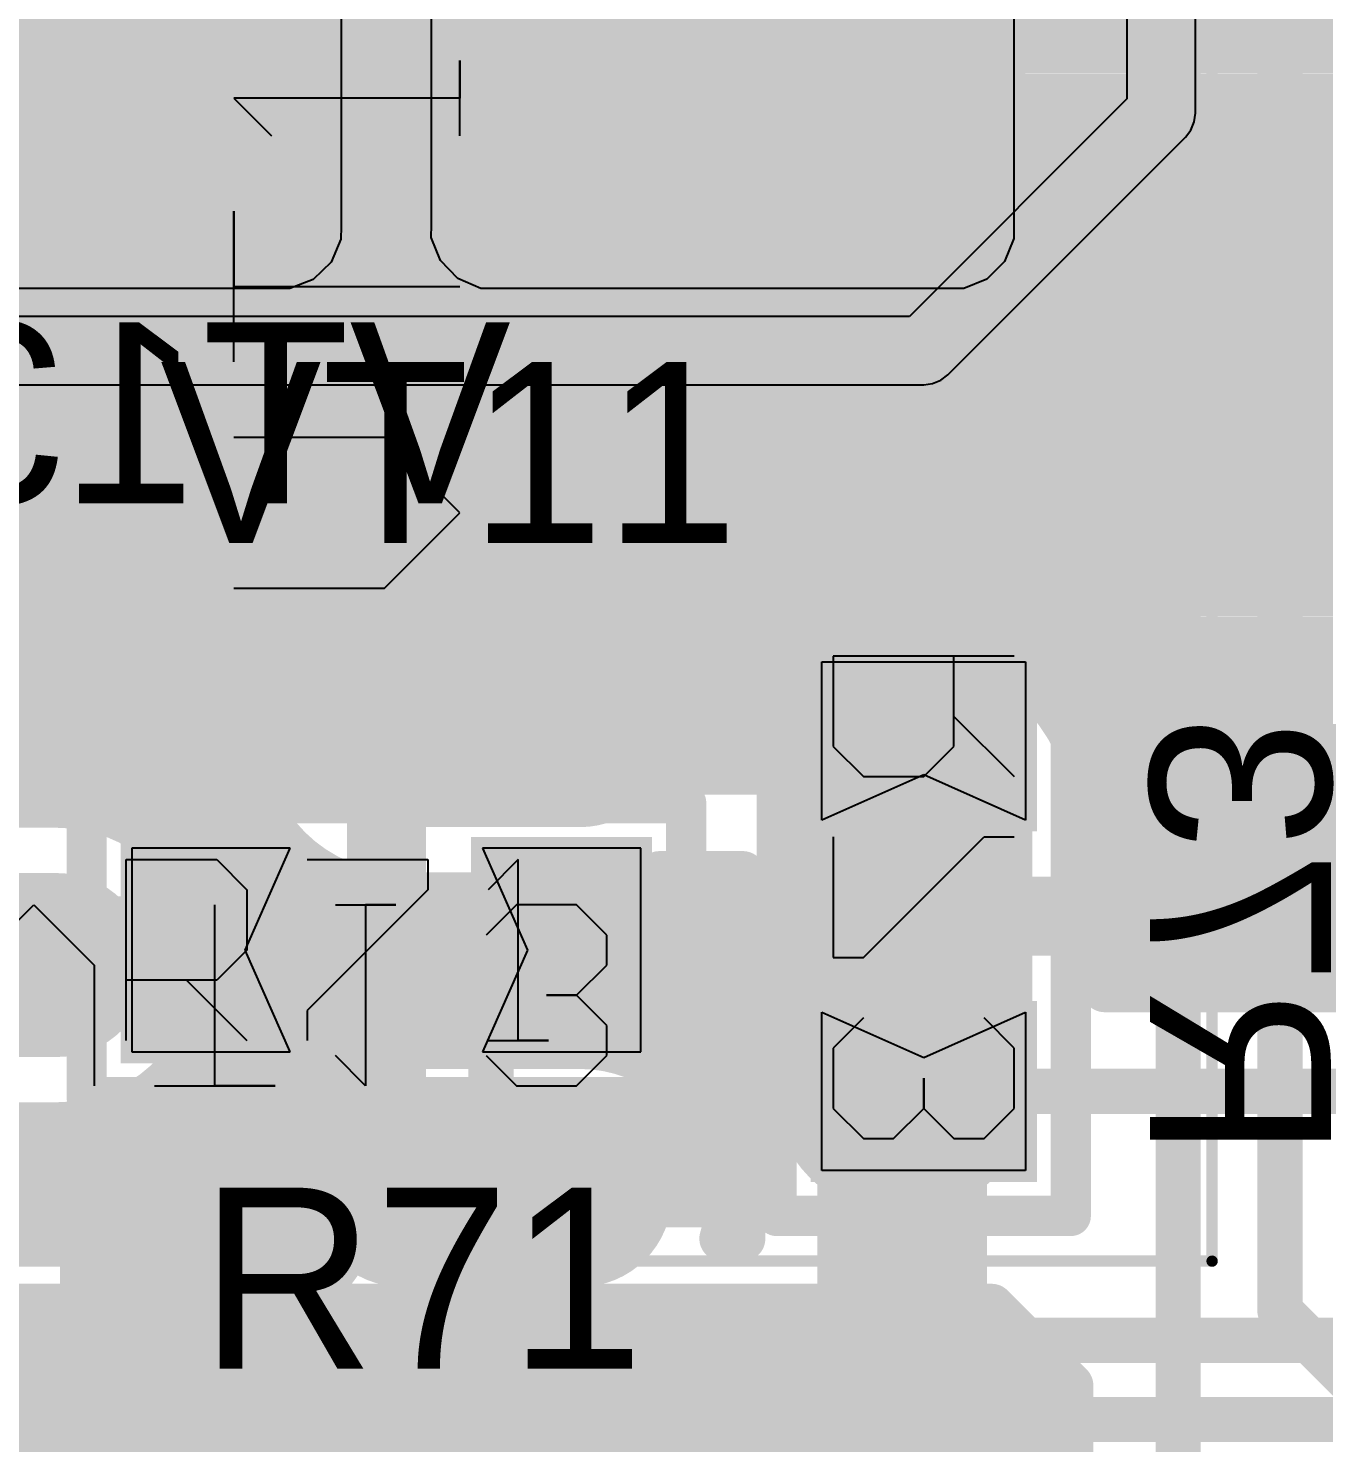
# Model space of a CAD drawing. Header units: millimetres. Extents: x 0.11 to 5.67, y 0.55 to 4.24.
# Drawn here: x 2.1444 to 2.3698, y 3.2056 to 3.4518 of the extents above; entities that cross this region are included whole.
import ezdxf

# ---------------------------------------------------------------- set-up
doc = ezdxf.new("R2010")
doc.units = ezdxf.units.MM
doc.header["$MEASUREMENT"] = 0
for name, color, linetype in [('BottomLayer', 5, 'Continuous'), ('BottomOverlay', 54, 'Continuous'), ('BottomPaste', 16, 'Continuous'), ('BottomSolder', 6, 'Continuous'), ('InternalPlane2', 16, 'Continuous'), ('Mechanical1', 6, 'Continuous'), ('Mechanical3', 76, 'Continuous'), ('MultiLayer', 9, 'Continuous'), ('TopLayer', 1, 'Continuous'), ('TopOverlay', 2, 'Continuous'), ('TopPaste', 8, 'Continuous'), ('TopSolder', 216, 'Continuous'), ('ViaHoleLayer', 16, 'Continuous')]:
    doc.layers.add(name, color=color, linetype=linetype)

# ---------------------------------------------------------------- blocks, each defined once
blk = doc.blocks.new('SOT_23_123__B_53')
at = {"layer": 'BottomLayer', "const_width": 0.02807}
for points in [[(0.06125, 0.04134), (0.03027, 0.04134)], [(-0.02975, 0.00134), (-0.06073, 0.00134)], [(0.06125, -0.03866), (0.03027, -0.03866)]]:
    blk.add_lwpolyline(points, dxfattribs=at)
at = {"layer": 'BottomLayer', "const_width": 0.01404}
for points in [[(0.02325, 0.04134, 1), (0.03729, 0.04134, 1)], [(0.05423, 0.04134, 1), (0.06827, 0.04134, 1)], [(-0.06775, 0.00134, 1), (-0.05371, 0.00134, 1)], [(-0.03677, 0.00134, 1), (-0.02273, 0.00134, 1)], [(0.02325, -0.03866, 1), (0.03729, -0.03866, 1)], [(0.05423, -0.03866, 1), (0.06827, -0.03866, 1)]]:
    blk.add_lwpolyline(points, format="xyb", close=True, dxfattribs=at)
at = {"layer": 'BottomOverlay', "const_width": 0.01}
for points in [[(-0.02424, 0.03134), (-0.02424, 0.06134)], [(-0.02424, 0.06134), (0.01576, 0.06134)], [(0.02576, -0.00866), (0.02576, 0.01134)], [(-0.02424, -0.05866), (-0.02424, -0.02866)], [(-0.02424, -0.05866), (0.01576, -0.05866)]]:
    blk.add_lwpolyline(points, dxfattribs=at)
at = {"layer": 'BottomOverlay', "const_width": 0.005}
for points in [[(-0.02674, 0.06134, 1), (-0.02174, 0.06134, 1)], [(-0.02674, 0.06134, 1), (-0.02174, 0.06134, 1)], [(0.01326, 0.06134, 1), (0.01826, 0.06134, 1)], [(-0.02674, 0.03134, 1), (-0.02174, 0.03134, 1)], [(0.02326, 0.01134, 1), (0.02826, 0.01134, 1)], [(0.02326, -0.00866, 1), (0.02826, -0.00866, 1)], [(-0.02674, -0.02866, 1), (-0.02174, -0.02866, 1)], [(-0.02674, -0.05866, 1), (-0.02174, -0.05866, 1)], [(-0.02674, -0.05866, 1), (-0.02174, -0.05866, 1)], [(0.01326, -0.05866, 1), (0.01826, -0.05866, 1)]]:
    blk.add_lwpolyline(points, format="xyb", close=True, dxfattribs=at)
at = {"layer": 'BottomPaste', "const_width": 0.02807}
for points in [[(0.06125, 0.04134), (0.03027, 0.04134)], [(-0.02975, 0.00134), (-0.06073, 0.00134)], [(0.06125, -0.03866), (0.03027, -0.03866)]]:
    blk.add_lwpolyline(points, dxfattribs=at)
at = {"layer": 'BottomPaste', "const_width": 0.01404}
for points in [[(0.02325, 0.04134, 1), (0.03729, 0.04134, 1)], [(0.05423, 0.04134, 1), (0.06827, 0.04134, 1)], [(-0.06775, 0.00134, 1), (-0.05371, 0.00134, 1)], [(-0.03677, 0.00134, 1), (-0.02273, 0.00134, 1)], [(0.02325, -0.03866, 1), (0.03729, -0.03866, 1)], [(0.05423, -0.03866, 1), (0.06827, -0.03866, 1)]]:
    blk.add_lwpolyline(points, format="xyb", close=True, dxfattribs=at)
at = {"layer": 'BottomSolder', "const_width": 0.03201}
for points in [[(0.06125, 0.04134), (0.03027, 0.04134)], [(-0.02975, 0.00134), (-0.06073, 0.00134)], [(0.06125, -0.03866), (0.03027, -0.03866)]]:
    blk.add_lwpolyline(points, dxfattribs=at)
at = {"layer": 'BottomSolder', "const_width": 0.016}
for points in [[(0.02227, 0.04134, 1), (0.03827, 0.04134, 1)], [(0.05325, 0.04134, 1), (0.06925, 0.04134, 1)], [(-0.06873, 0.00134, 1), (-0.05273, 0.00134, 1)], [(-0.03775, 0.00134, 1), (-0.02175, 0.00134, 1)], [(0.02227, -0.03866, 1), (0.03827, -0.03866, 1)], [(0.05325, -0.03866, 1), (0.06925, -0.03866, 1)]]:
    blk.add_lwpolyline(points, format="xyb", close=True, dxfattribs=at)
at = {"layer": 'Mechanical3'}
for p, q in [((-0.04429, 0.00132), (-0.0338, 0.01181)), ((-0.0338, 0.01181), (-0.0233, 0.00132)), ((-0.00231, -0.01967), (-0.00231, 0.01181)), ((0.01868, 0.01181), (0.02918, 0.01181)), ((0.02918, 0.01181), (0.02393, 0.01181)), ((0.02393, 0.01181), (0.02393, -0.01967)), ((0.05017, 0.01181), (0.04492, 0.00656)), ((0.06066, 0.01181), (0.05017, 0.01181)), ((0.06591, 0.00656), (0.06066, 0.01181)), ((0.06591, 0.00132), (0.06591, 0.00656)), ((-0.04429, -0.01967), (-0.04429, 0.00132)), ((-0.0233, 0.00132), (-0.0233, -0.01967)), ((0.06066, -0.00393), (0.06591, 0.00132)), ((0.06066, -0.00393), (0.05541, -0.00393)), ((0.05541, -0.00393), (0.06066, -0.00393)), ((0.06591, -0.00918), (0.06066, -0.00393)), ((0.06591, -0.01443), (0.06591, -0.00918)), ((0.02393, -0.01967), (0.01868, -0.01443)), ((0.04492, -0.01443), (0.05017, -0.01967)), ((0.06066, -0.01967), (0.06591, -0.01443)), ((-0.01281, -0.01967), (0.00819, -0.01967)), ((0.00819, -0.01967), (-0.00231, -0.01967)), ((0.05017, -0.01967), (0.06066, -0.01967))]:
    blk.add_line(p, q, dxfattribs=at)
blk = doc.blocks.new('D_PAK_TO_252AA__55')
at = {"layer": 'Mechanical1', "const_width": 0.00197}
for points in [[(-0.23031, 0.1437), (-0.23031, -0.1437)], [(-0.23031, -0.1437), (0.23031, -0.1437)]]:
    blk.add_lwpolyline(points, dxfattribs=at)
at = {"layer": 'Mechanical1', "const_width": 0.000984}
blk.add_lwpolyline([(-0.23081, -0.1437, 1), (-0.22982, -0.1437, 1)], format="xyb", close=True, dxfattribs=at)
blk.add_lwpolyline([(-0.23081, -0.1437, 1), (-0.22982, -0.1437, 1)], format="xyb", close=True, dxfattribs=at)
at = {"layer": 'Mechanical3'}
for p, q in [((-0.11319, 0.02656), (-0.11319, 0.00032)), ((-0.08695, 0.00032), (-0.08695, 0.02656)), ((-0.07383, 0.02656), (-0.04759, 0.02656)), ((-0.04759, 0.02656), (-0.06071, 0.02656)), ((-0.06071, 0.02656), (-0.06071, -0.0128)), ((-0.02791, 0.02656), (-0.03447, 0.02)), ((-0.02791, -0.0128), (-0.02791, 0.02656)), ((-0.11319, 0.00032), (-0.10007, -0.0128)), ((-0.10007, -0.0128), (-0.08695, 0.00032)), ((-0.03447, -0.0128), (-0.02136, -0.0128)), ((-0.02136, -0.0128), (-0.02791, -0.0128))]:
    blk.add_line(p, q, dxfattribs=at)
at = {"layer": 'TopLayer', "const_width": 0.03937}
blk.add_lwpolyline([(-0.15453, -0.08976), (-0.1998, -0.08976)], dxfattribs=at)
at = {"layer": 'TopLayer'}
for points, const_width in [([(-0.20965, -0.08976, 1), (-0.18996, -0.08976, 1)], 0.01969), ([(-0.16437, -0.08976, 1), (-0.14469, -0.08976, 1)], 0.01969), ([(-0.05556, -0.09833, 1), (-0.04464, -0.09833, 1)], 0.01093)]:
    blk.add_lwpolyline(points, format="xyb", close=True, dxfattribs=dict(at, const_width=const_width))
for points in [[(-0.0501, -0.10925), (0.20758, -0.10925), (-0.0501, 0.10925), (0.20758, 0.10925)], [(-0.06102, -0.09833), (0.2185, -0.09833), (-0.06102, 0.09833), (0.2185, 0.09833)]]:
    blk.add_solid(points, dxfattribs=at)
at = {"layer": 'TopOverlay', "const_width": 0.00787}
for points in [[(-0.11909, 0.13189), (-0.11909, -0.13189)], [(-0.11909, -0.13189), (-0.07579, -0.13189)]]:
    blk.add_lwpolyline(points, dxfattribs=at)
at = {"layer": 'TopOverlay', "const_width": 0.00394}
for points in [[(-0.12106, -0.13189, 1), (-0.11713, -0.13189, 1)], [(-0.12106, -0.13189, 1), (-0.11713, -0.13189, 1)], [(-0.07776, -0.13189, 1), (-0.07382, -0.13189, 1)]]:
    blk.add_lwpolyline(points, format="xyb", close=True, dxfattribs=at)
at = {"layer": 'TopPaste'}
for p, q in [((-0.06103, 0.01898), (-0.06103, 0.09844)), ((-0.06106, 0.0168), (-0.06103, 0.01898)), ((-0.06103, 0.01898), (-0.06103, 0.01898)), ((-0.05947, 0.01276), (-0.06106, 0.0168)), ((-0.05644, 0.00964), (-0.05947, 0.01276)), ((-0.05245, 0.00791), (-0.05644, 0.00964)), ((-0.05028, 0.00788), (-0.05245, 0.00791)), ((0.05976, 0.00788), (-0.05028, 0.00788)), ((-0.05931, -0.01245), (-0.05618, -0.00941)), ((-0.05618, -0.00941), (-0.05214, -0.0078)), ((-0.05214, -0.0078), (-0.04996, -0.00784)), ((-0.04996, -0.00784), (-0.04996, -0.00784)), ((-0.04996, -0.00784), (0.06008, -0.00784)), ((-0.06103, -0.01644), (-0.05931, -0.01245)), ((-0.06106, -0.01862), (-0.06103, -0.01644)), ((-0.06106, -0.09835), (-0.06106, -0.01862)), ((-0.06106, -0.10051), (-0.06106, -0.09835)), ((-0.06106, -0.09835), (-0.06106, -0.09835)), ((-0.05941, -0.1045), (-0.06106, -0.10051)), ((-0.05635, -0.10756), (-0.05941, -0.1045)), ((-0.05236, -0.10921), (-0.05635, -0.10756)), ((-0.0502, -0.10921), (-0.05236, -0.10921)), ((0.05973, -0.10921), (-0.0502, -0.10921))]:
    blk.add_line(p, q, dxfattribs=at)
at = {"layer": 'TopPaste', "const_width": 0.04535}
blk.add_lwpolyline([(-0.15453, -0.08976), (-0.1998, -0.08976)], dxfattribs=at)
at = {"layer": 'TopPaste', "const_width": 0.02268}
for points in [[(-0.21114, -0.08976, 1), (-0.18846, -0.08976, 1)], [(-0.16587, -0.08976, 1), (-0.14319, -0.08976, 1)]]:
    blk.add_lwpolyline(points, format="xyb", close=True, dxfattribs=at)
at = {"layer": 'TopSolder', "const_width": 0.04331}
blk.add_lwpolyline([(-0.15453, -0.08976), (-0.1998, -0.08976)], dxfattribs=at)
at = {"layer": 'TopSolder'}
for points, const_width in [([(-0.21063, -0.08976, 1), (-0.18898, -0.08976, 1)], 0.02165), ([(-0.16535, -0.08976, 1), (-0.1437, -0.08976, 1)], 0.02165), ([(-0.05655, -0.09833, 1), (-0.04365, -0.09833, 1)], 0.01289)]:
    blk.add_lwpolyline(points, format="xyb", close=True, dxfattribs=dict(at, const_width=const_width))
for points in [[(-0.0501, -0.11122), (0.20758, -0.11122), (-0.0501, 0.11122), (0.20758, 0.11122)], [(-0.06299, -0.09833), (0.22047, -0.09833), (-0.06299, 0.09833), (0.22047, 0.09833)]]:
    blk.add_solid(points, dxfattribs=at)
blk = doc.blocks.new('RC0603_B_103')
at = {"layer": 'BottomLayer'}
for points in [[(-0.04429, -0.01772), (-0.01673, -0.01772), (-0.04429, 0.01772), (-0.01673, 0.01772)], [(0.04427, 0.01772), (0.01671, 0.01772), (0.04427, -0.01772), (0.01671, -0.01772)]]:
    blk.add_solid(points, dxfattribs=at)
at = {"layer": 'BottomOverlay', "const_width": 0.00701}
for points in [[(-0.05217, -0.02559), (-0.05217, 0.02559)], [(0.05217, 0.02559), (-0.05217, 0.02559)], [(0.05217, -0.02559), (0.05217, 0.02559)], [(0.05217, -0.02559), (-0.05217, -0.02559)]]:
    blk.add_lwpolyline(points, dxfattribs=at)
at = {"layer": 'BottomOverlay', "const_width": 0.0035}
for points in [[(-0.05392, 0.02559, 1), (-0.05041, 0.02559, 1)], [(-0.05392, 0.02559, 1), (-0.05041, 0.02559, 1)], [(0.05041, 0.02559, 1), (0.05392, 0.02559, 1)], [(0.05041, 0.02559, 1), (0.05392, 0.02559, 1)], [(-0.05392, -0.02559, 1), (-0.05041, -0.02559, 1)], [(-0.05392, -0.02559, 1), (-0.05041, -0.02559, 1)], [(0.05041, -0.02559, 1), (0.05392, -0.02559, 1)], [(0.05041, -0.02559, 1), (0.05392, -0.02559, 1)]]:
    blk.add_lwpolyline(points, format="xyb", close=True, dxfattribs=at)
at = {"layer": 'BottomPaste'}
for p, q in [((-0.04429, -0.01772), (-0.04429, 0.01772)), ((-0.04429, 0.01772), (-0.01673, 0.01772)), ((-0.01673, 0.01772), (-0.02461, 0)), ((0.02458, 0), (0.01671, 0.01772)), ((0.01671, 0.01772), (0.04427, 0.01772)), ((0.04427, 0.01772), (0.04427, -0.01772)), ((-0.02461, 0), (-0.01673, -0.01772)), ((0.01671, -0.01772), (0.02458, 0)), ((-0.01673, -0.01772), (-0.04429, -0.01772)), ((0.04427, -0.01772), (0.01671, -0.01772))]:
    blk.add_line(p, q, dxfattribs=at)
at = {"layer": 'BottomSolder'}
for points in [[(-0.04626, -0.01969), (-0.01476, -0.01969), (-0.04626, 0.01969), (-0.01476, 0.01969)], [(0.04624, 0.01969), (0.01474, 0.01969), (0.04624, -0.01969), (0.01474, -0.01969)]]:
    blk.add_solid(points, dxfattribs=at)
at = {"layer": 'Mechanical3'}
for p, q in [((-0.04528, 0.01575), (-0.04528, -0.01574)), ((-0.03478, 0.00525), (-0.02429, 0.01575)), ((-0.01379, 0.0105), (-0.01379, 0.01575)), ((0.02294, 0.01575), (0.0177, 0.0105)), ((0.03344, 0.01575), (0.02294, 0.01575)), ((0.03869, 0.0105), (0.03344, 0.01575)), ((0.0072, -0.01049), (-0.01379, 0.0105)), ((0.03869, 0.00525), (0.03869, 0.0105)), ((-0.02953, 0.00525), (-0.04528, 0.00525)), ((-0.02429, 0.00001), (-0.02953, 0.00525)), ((0.03344, 0.00001), (0.03869, 0.00525)), ((-0.02429, -0.01049), (-0.02429, 0.00001)), ((0.03344, 0.00001), (0.02819, 0.00001)), ((0.02819, 0.00001), (0.03344, 0.00001)), ((0.03869, -0.00524), (0.03344, 0.00001)), ((0.03869, -0.01049), (0.03869, -0.00524)), ((-0.02953, -0.01574), (-0.02429, -0.01049)), ((0.0072, -0.01574), (0.0072, -0.01049)), ((0.0177, -0.01049), (0.02294, -0.01574)), ((0.03344, -0.01574), (0.03869, -0.01049)), ((-0.04528, -0.01574), (-0.02953, -0.01574)), ((-0.01379, -0.01574), (0.0072, -0.01574)), ((0.02294, -0.01574), (0.03344, -0.01574))]:
    blk.add_line(p, q, dxfattribs=at)
blk = doc.blocks.new('RC0603_105')
at = {"layer": 'Mechanical3'}
for p, q in [((-0.04528, -0.01575), (-0.04528, 0.01574)), ((-0.04528, 0.01574), (-0.02953, 0.01574)), ((-0.02953, 0.01574), (-0.02429, 0.01049)), ((-0.01379, 0.01574), (0.0072, 0.01574)), ((0.0072, 0.01574), (0.0072, 0.01049)), ((0.02294, 0.01574), (0.0177, 0.01049)), ((0.02294, -0.01575), (0.02294, 0.01574)), ((-0.02429, 0.01049), (-0.02429, -0.00001)), ((0.0072, 0.01049), (-0.01379, -0.0105)), ((-0.02429, -0.00001), (-0.02953, -0.00525)), ((-0.02953, -0.00525), (-0.04528, -0.00525)), ((-0.03478, -0.00525), (-0.02429, -0.01575)), ((-0.01379, -0.0105), (-0.01379, -0.01575)), ((0.0177, -0.01575), (0.02819, -0.01575)), ((0.02819, -0.01575), (0.02294, -0.01575))]:
    blk.add_line(p, q, dxfattribs=at)
at = {"layer": 'TopLayer'}
for points in [[(-0.04429, -0.01772), (-0.01673, -0.01772), (-0.04429, 0.01772), (-0.01673, 0.01772)], [(0.04427, 0.01772), (0.01671, 0.01772), (0.04427, -0.01772), (0.01671, -0.01772)]]:
    blk.add_solid(points, dxfattribs=at)
at = {"layer": 'TopOverlay', "const_width": 0.00701}
for points in [[(-0.05217, -0.02559), (-0.05217, 0.02559)], [(-0.05217, 0.02559), (0.05217, 0.02559)], [(0.05217, -0.02559), (0.05217, 0.02559)], [(-0.05217, -0.02559), (0.05217, -0.02559)]]:
    blk.add_lwpolyline(points, dxfattribs=at)
at = {"layer": 'TopOverlay', "const_width": 0.0035}
for points in [[(-0.05392, 0.02559, 1), (-0.05041, 0.02559, 1)], [(-0.05392, 0.02559, 1), (-0.05041, 0.02559, 1)], [(0.05041, 0.02559, 1), (0.05392, 0.02559, 1)], [(0.05041, 0.02559, 1), (0.05392, 0.02559, 1)], [(-0.05392, -0.02559, 1), (-0.05041, -0.02559, 1)], [(-0.05392, -0.02559, 1), (-0.05041, -0.02559, 1)], [(0.05041, -0.02559, 1), (0.05392, -0.02559, 1)], [(0.05041, -0.02559, 1), (0.05392, -0.02559, 1)]]:
    blk.add_lwpolyline(points, format="xyb", close=True, dxfattribs=at)
at = {"layer": 'TopPaste'}
for p, q in [((-0.04429, 0.01772), (-0.04429, -0.01772)), ((-0.01673, 0.01772), (-0.04429, 0.01772)), ((-0.02461, 0), (-0.01673, 0.01772)), ((0.04427, 0.01772), (0.01671, 0.01772)), ((0.01671, 0.01772), (0.02458, 0)), ((0.04427, -0.01772), (0.04427, 0.01772)), ((-0.01673, -0.01772), (-0.02461, 0)), ((0.02458, 0), (0.01671, -0.01772)), ((-0.04429, -0.01772), (-0.01673, -0.01772)), ((0.01671, -0.01772), (0.04427, -0.01772))]:
    blk.add_line(p, q, dxfattribs=at)
at = {"layer": 'TopSolder'}
for points in [[(-0.04626, -0.01969), (-0.01476, -0.01969), (-0.04626, 0.01969), (-0.01476, 0.01969)], [(0.04624, 0.01969), (0.01474, 0.01969), (0.04624, -0.01969), (0.01474, -0.01969)]]:
    blk.add_solid(points, dxfattribs=at)

msp = doc.modelspace()

# ---------------------------------------------------------------- linework, layer by layer
at = {"layer": 'BottomLayer'}
for points, const_width in [([(0.72047, 3.4557), (2.58723, 3.4557)], 0.00787), ([(0.72047, 3.44783), (2.58936, 3.44783)], 0.00787), ([(0.72047, 3.43995), (2.59325, 3.43995)], 0.00787), ([(0.72047, 3.43208), (2.59959, 3.43208)], 0.00787), ([(0.80794, 3.4242), (2.61066, 3.4242)], 0.00787), ([(0.81586, 3.41633), (2.8063, 3.41633)], 0.00787), ([(1.76551, 3.40846), (2.8063, 3.40846)], 0.00787), ([(1.77122, 3.40058), (2.8063, 3.40058)], 0.00787), ([(1.77345, 3.39271), (2.8063, 3.39271)], 0.00787), ([(1.77314, 3.38483), (2.80646, 3.38483)], 0.00787), ([(1.77019, 3.37696), (2.80883, 3.37696)], 0.00787), ([(1.76968, 3.36909), (2.81503, 3.36909)], 0.00787), ([(1.76833, 3.36121), (2.8229, 3.36121)], 0.00787), ([(2.2094, 3.35656), (2.24039, 3.35656)], 0.00787), ([(2.2687, 3.35532), (2.33169, 3.35532)], 0.00787), ([(2.2687, 3.35187), (2.2687, 3.35532)], 0.00787), ([(2.33169, 3.3002), (2.33169, 3.35532)], 0.00787), ([(1.97441, 3.35334), (2.19642, 3.35334)], 0.00787), ([(2.25337, 3.35334), (2.2687, 3.35334)], 0.00787), ([(2.25584, 3.35187), (2.2687, 3.35187)], 0.00787), ([(2.33169, 3.35334), (2.83078, 3.35334)], 0.00787), ([(1.97441, 3.34546), (2.18718, 3.34546)], 0.00787), ([(2.33169, 3.34546), (2.83865, 3.34546)], 0.00787), ([(1.97441, 3.33759), (2.18303, 3.33759)], 0.00787), ([(2.33169, 3.33759), (2.84652, 3.33759)], 0.00787), ([(2.22489, 3.32874), (2.22539, 3.32825)], 0.01969), ([(2.22539, 3.32825), (2.2997, 3.32825)], 0.01969), ([(2.2997, 3.32825), (2.3002, 3.32776)], 0.01969), ([(1.97441, 3.32972), (2.1816, 3.32972)], 0.00787), ([(2.33169, 3.32972), (2.8544, 3.32972)], 0.00787), ([(1.97441, 3.32184), (2.18246, 3.32184)], 0.00787), ([(2.33169, 3.32184), (2.86227, 3.32184)], 0.00787), ([(2.1184, 3.31656), (2.14939, 3.31656)], 0.00787), ([(2.1611, 3.31397), (2.18583, 3.31397)], 0.00787), ([(2.33169, 3.31397), (2.87081, 3.31397)], 0.00787), ([(2.17112, 3.30609), (2.19325, 3.30609)], 0.00787), ([(2.25425, 3.30463), (2.2687, 3.30463)], 0.00787), ([(2.2687, 3.3002), (2.2687, 3.30463)], 0.00787), ([(2.33169, 3.30609), (2.89961, 3.30609)], 0.00787), ([(2.2094, 3.30093), (2.24039, 3.30093)], 0.00787), ([(2.2687, 3.3002), (2.33169, 3.3002)], 0.00787), ([(2.17554, 3.29822), (3.42717, 3.29822)], 0.00787), ([(2.2687, 3.29432), (2.33169, 3.29432)], 0.00787), ([(2.2687, 3.24114), (2.2687, 3.29432)], 0.00787), ([(2.33169, 3.28447), (2.33169, 3.29432)], 0.00787), ([(2.17715, 3.29035), (2.2687, 3.29035)], 0.00787), ([(2.33169, 3.29035), (2.90157, 3.29035)], 0.00787), ([(2.17649, 3.28247), (2.2687, 3.28247)], 0.00787), ([(2.33169, 3.28447), (2.39171, 3.28447)], 0.00787), ([(2.17334, 3.2746), (2.2687, 3.2746)], 0.00787), ([(2.2094, 3.27459), (2.24039, 3.27459)], 0.00787), ([(2.22489, 3.24874), (2.22489, 3.27065)], 0.00787), ([(2.16638, 3.26672), (2.19084, 3.26672)], 0.00787), ([(2.25895, 3.26672), (2.2687, 3.26672)], 0.00787), ([(2.3002, 3.26676), (2.39171, 3.26676)], 0.00787), ([(2.1184, 3.26093), (2.14939, 3.26093)], 0.00787), ([(2.07526, 3.25885), (2.18561, 3.25885)], 0.00787), ([(2.26417, 3.25885), (2.2687, 3.25885)], 0.00787), ([(2.18012, 3.24902), (2.22462, 3.24902)], 0.01969), ([(2.22462, 3.24902), (2.22489, 3.24874)], 0.01969), ([(2.08313, 3.25098), (2.18365, 3.25098)], 0.00787), ([(2.18749, 3.24874), (2.22489, 3.24874)], 0.00787), ([(2.22489, 3.24874), (2.2623, 3.24874)], 0.00787), ([(2.09101, 3.2431), (2.18418, 3.2431)], 0.00787), ([(2.26561, 3.2431), (2.2687, 3.2431)], 0.00787), ([(2.09297, 3.24114), (2.1847, 3.24114)], 0.00787), ([(2.26509, 3.24114), (2.2687, 3.24114)], 0.00787), ([(2.08563, 3.22343), (2.41555, 3.22343)], 0.00787), ([(2.04921, 3.20965), (2.40984, 3.20965)], 0.00787)]:
    msp.add_lwpolyline(points, dxfattribs=dict(at, const_width=const_width))
at = {"layer": 'BottomLayer', "const_width": 0.00787}
for points in [[(2.2094, 3.30093, -1), (2.2094, 3.35656)], [(2.24039, 3.35656, -0.148295), (2.25584, 3.35187)], [(2.14939, 3.31656, -0.414214), (2.1772, 3.28874)], [(2.25425, 3.30463, -0.131182), (2.24039, 3.30093)], [(2.1772, 3.28874, -0.414214), (2.14939, 3.26093)], [(2.1847, 3.24114, -0.504572), (2.2094, 3.27459)], [(2.24039, 3.27459, -0.414214), (2.26623, 3.24874)], [(2.26623, 3.24874, -0.074738), (2.26509, 3.24114)]]:
    msp.add_lwpolyline(points, format="xyb", dxfattribs=at)
at = {"layer": 'BottomLayer'}
for points, const_width in [([(2.20743, 3.35656, 1), (2.21137, 3.35656, 1)], 0.00394), ([(2.20743, 3.35656, 1), (2.21137, 3.35656, 1)], 0.00394), ([(2.23842, 3.35656, 1), (2.24235, 3.35656, 1)], 0.00394), ([(2.23842, 3.35656, 1), (2.24235, 3.35656, 1)], 0.00394), ([(2.26673, 3.35532, 1), (2.27067, 3.35532, 1)], 0.00394), ([(2.26673, 3.35532, 1), (2.27067, 3.35532, 1)], 0.00394), ([(2.32972, 3.35532, 1), (2.33366, 3.35532, 1)], 0.00394), ([(2.32972, 3.35532, 1), (2.33366, 3.35532, 1)], 0.00394), ([(2.19445, 3.35334, 1), (2.19838, 3.35334, 1)], 0.00394), ([(2.2514, 3.35334, 1), (2.25534, 3.35334, 1)], 0.00394), ([(2.25387, 3.35187, 1), (2.2578, 3.35187, 1)], 0.00394), ([(2.25387, 3.35187, 1), (2.2578, 3.35187, 1)], 0.00394), ([(2.26673, 3.35334, 1), (2.27067, 3.35334, 1)], 0.00394), ([(2.26673, 3.35187, 1), (2.27067, 3.35187, 1)], 0.00394), ([(2.26673, 3.35187, 1), (2.27067, 3.35187, 1)], 0.00394), ([(2.32972, 3.35334, 1), (2.33366, 3.35334, 1)], 0.00394), ([(2.18521, 3.34546, 1), (2.18914, 3.34546, 1)], 0.00394), ([(2.32972, 3.34546, 1), (2.33366, 3.34546, 1)], 0.00394), ([(2.18106, 3.33759, 1), (2.185, 3.33759, 1)], 0.00394), ([(2.32972, 3.33759, 1), (2.33366, 3.33759, 1)], 0.00394), ([(2.21997, 3.32874, 1), (2.22981, 3.32874, 1)], 0.00984), ([(2.22046, 3.32825, 1), (2.23031, 3.32825, 1)], 0.00984), ([(2.22046, 3.32825, 1), (2.23031, 3.32825, 1)], 0.00984), ([(2.29478, 3.32825, 1), (2.30463, 3.32825, 1)], 0.00984), ([(2.29478, 3.32825, 1), (2.30463, 3.32825, 1)], 0.00984), ([(2.29528, 3.32776, 1), (2.30512, 3.32776, 1)], 0.00984), ([(2.17964, 3.32972, 1), (2.18357, 3.32972, 1)], 0.00394), ([(2.32972, 3.32972, 1), (2.33366, 3.32972, 1)], 0.00394), ([(2.18049, 3.32184, 1), (2.18442, 3.32184, 1)], 0.00394), ([(2.32972, 3.32184, 1), (2.33366, 3.32184, 1)], 0.00394), ([(2.14742, 3.31656, 1), (2.15135, 3.31656, 1)], 0.00394), ([(2.14742, 3.31656, 1), (2.15135, 3.31656, 1)], 0.00394), ([(2.15913, 3.31397, 1), (2.16307, 3.31397, 1)], 0.00394), ([(2.18386, 3.31397, 1), (2.1878, 3.31397, 1)], 0.00394), ([(2.32972, 3.31397, 1), (2.33366, 3.31397, 1)], 0.00394), ([(2.16915, 3.30609, 1), (2.17309, 3.30609, 1)], 0.00394), ([(2.19128, 3.30609, 1), (2.19522, 3.30609, 1)], 0.00394), ([(2.25228, 3.30463, 1), (2.25622, 3.30463, 1)], 0.00394), ([(2.25228, 3.30463, 1), (2.25622, 3.30463, 1)], 0.00394), ([(2.26673, 3.30463, 1), (2.27067, 3.30463, 1)], 0.00394), ([(2.26673, 3.30463, 1), (2.27067, 3.30463, 1)], 0.00394), ([(2.32972, 3.30609, 1), (2.33366, 3.30609, 1)], 0.00394), ([(2.20743, 3.30093, 1), (2.21137, 3.30093, 1)], 0.00394), ([(2.20743, 3.30093, 1), (2.21137, 3.30093, 1)], 0.00394), ([(2.23842, 3.30093, 1), (2.24235, 3.30093, 1)], 0.00394), ([(2.23842, 3.30093, 1), (2.24235, 3.30093, 1)], 0.00394), ([(2.26673, 3.3002, 1), (2.27067, 3.3002, 1)], 0.00394), ([(2.26673, 3.3002, 1), (2.27067, 3.3002, 1)], 0.00394), ([(2.32972, 3.3002, 1), (2.33366, 3.3002, 1)], 0.00394), ([(2.32972, 3.3002, 1), (2.33366, 3.3002, 1)], 0.00394), ([(2.17357, 3.29822, 1), (2.1775, 3.29822, 1)], 0.00394), ([(2.26673, 3.29432, 1), (2.27067, 3.29432, 1)], 0.00394), ([(2.26673, 3.29432, 1), (2.27067, 3.29432, 1)], 0.00394), ([(2.32972, 3.29432, 1), (2.33366, 3.29432, 1)], 0.00394), ([(2.32972, 3.29432, 1), (2.33366, 3.29432, 1)], 0.00394), ([(2.17519, 3.29035, 1), (2.17912, 3.29035, 1)], 0.00394), ([(2.26673, 3.29035, 1), (2.27067, 3.29035, 1)], 0.00394), ([(2.32972, 3.29035, 1), (2.33366, 3.29035, 1)], 0.00394), ([(2.17523, 3.28874, 1), (2.17917, 3.28874, 1)], 0.00394), ([(2.17523, 3.28874, 1), (2.17917, 3.28874, 1)], 0.00394), ([(2.17452, 3.28247, 1), (2.17845, 3.28247, 1)], 0.00394), ([(2.26673, 3.28247, 1), (2.27067, 3.28247, 1)], 0.00394), ([(2.32972, 3.28447, 1), (2.33366, 3.28447, 1)], 0.00394), ([(2.32972, 3.28447, 1), (2.33366, 3.28447, 1)], 0.00394), ([(2.17137, 3.2746, 1), (2.17531, 3.2746, 1)], 0.00394), ([(2.20743, 3.27459, 1), (2.21137, 3.27459, 1)], 0.00394), ([(2.20743, 3.27459, 1), (2.21137, 3.27459, 1)], 0.00394), ([(2.23842, 3.27459, 1), (2.24235, 3.27459, 1)], 0.00394), ([(2.23842, 3.27459, 1), (2.24235, 3.27459, 1)], 0.00394), ([(2.26673, 3.2746, 1), (2.27067, 3.2746, 1)], 0.00394), ([(2.22293, 3.27065, 1), (2.22686, 3.27065, 1)], 0.00394), ([(2.16442, 3.26672, 1), (2.16835, 3.26672, 1)], 0.00394), ([(2.18887, 3.26672, 1), (2.19281, 3.26672, 1)], 0.00394), ([(2.25698, 3.26672, 1), (2.26092, 3.26672, 1)], 0.00394), ([(2.26673, 3.26672, 1), (2.27067, 3.26672, 1)], 0.00394), ([(2.29823, 3.26676, 1), (2.30217, 3.26676, 1)], 0.00394), ([(2.14742, 3.26093, 1), (2.15135, 3.26093, 1)], 0.00394), ([(2.14742, 3.26093, 1), (2.15135, 3.26093, 1)], 0.00394), ([(2.18365, 3.25885, 1), (2.18758, 3.25885, 1)], 0.00394), ([(2.2622, 3.25885, 1), (2.26614, 3.25885, 1)], 0.00394), ([(2.26673, 3.25885, 1), (2.27067, 3.25885, 1)], 0.00394), ([(2.17421, 3.24902, 1), (2.18602, 3.24902, 1)], 0.01181), ([(2.1752, 3.24902, 1), (2.18504, 3.24902, 1)], 0.00984), ([(2.2197, 3.24902, 1), (2.22954, 3.24902, 1)], 0.00984), ([(2.2197, 3.24902, 1), (2.22954, 3.24902, 1)], 0.00984), ([(2.21997, 3.24874, 1), (2.22981, 3.24874, 1)], 0.00984), ([(2.18168, 3.25098, 1), (2.18562, 3.25098, 1)], 0.00394), ([(2.18552, 3.24874, 1), (2.18946, 3.24874, 1)], 0.00394), ([(2.22293, 3.24874, 1), (2.22686, 3.24874, 1)], 0.00394), ([(2.22293, 3.24874, 1), (2.22686, 3.24874, 1)], 0.00394), ([(2.22293, 3.24874, 1), (2.22686, 3.24874, 1)], 0.00394), ([(2.26033, 3.24874, 1), (2.26426, 3.24874, 1)], 0.00394), ([(2.26426, 3.24874, 1), (2.2682, 3.24874, 1)], 0.00394), ([(2.26426, 3.24874, 1), (2.2682, 3.24874, 1)], 0.00394), ([(2.18221, 3.2431, 1), (2.18615, 3.2431, 1)], 0.00394), ([(2.26364, 3.2431, 1), (2.26758, 3.2431, 1)], 0.00394), ([(2.26673, 3.2431, 1), (2.27067, 3.2431, 1)], 0.00394), ([(2.18273, 3.24114, 1), (2.18667, 3.24114, 1)], 0.00394), ([(2.18273, 3.24114, 1), (2.18667, 3.24114, 1)], 0.00394), ([(2.26312, 3.24114, 1), (2.26706, 3.24114, 1)], 0.00394), ([(2.26312, 3.24114, 1), (2.26706, 3.24114, 1)], 0.00394), ([(2.26673, 3.24114, 1), (2.27067, 3.24114, 1)], 0.00394), ([(2.26673, 3.24114, 1), (2.27067, 3.24114, 1)], 0.00394)]:
    msp.add_lwpolyline(points, format="xyb", close=True, dxfattribs=dict(at, const_width=const_width))
at = {"layer": 'InternalPlane2'}
for p, q in [((2.34749, 3.43701), (2.34749, 3.68307)), ((2.33558, 3.6806), (2.33558, 3.43948)), ((2.33558, 3.43948), (2.29773, 3.40163)), ((2.34729, 3.43547), (2.34749, 3.43701)), ((2.34575, 3.4328), (2.34669, 3.43403)), ((2.34669, 3.43403), (2.34694, 3.43462)), ((2.34694, 3.43462), (2.34729, 3.43547)), ((2.30441, 3.39146), (2.34575, 3.4328)), ((2.29773, 3.40163), (2.11861, 3.40163)), ((2.11614, 3.38971), (2.3002, 3.38971)), ((2.3002, 3.38971), (2.30174, 3.38992)), ((2.30174, 3.38992), (2.30318, 3.39051)), ((2.30318, 3.39051), (2.30441, 3.39146))]:
    msp.add_line(p, q, dxfattribs=at)
at = {"layer": 'InternalPlane2', "const_width": 0.01181}
for points in [[(2.34154, 3.43701), (2.34154, 3.68307)], [(2.3002, 3.39567), (2.34154, 3.43701)], [(2.11614, 3.39567), (2.3002, 3.39567)]]:
    msp.add_lwpolyline(points, dxfattribs=at)
at = {"layer": 'InternalPlane2'}
for points, const_width in [([(2.33858, 3.43701, 1), (2.34449, 3.43701, 1)], 0.00591), ([(2.33858, 3.43701, 1), (2.34449, 3.43701, 1)], 0.00591), ([(2.29724, 3.39567, 1), (2.30315, 3.39567, 1)], 0.00591), ([(2.29724, 3.39567, 1), (2.30315, 3.39567, 1)], 0.00591), ([(2.16717, 3.24902, 1), (2.19307, 3.24902, 1)], 0.02591)]:
    msp.add_lwpolyline(points, format="xyb", close=True, dxfattribs=dict(at, const_width=const_width))
at = {"layer": 'MultiLayer', "const_width": 0.01181}
msp.add_lwpolyline([(2.17421, 3.24902, 1), (2.18602, 3.24902, 1)], format="xyb", close=True, dxfattribs=at)
at = {"layer": 'TopLayer'}
for points, const_width in [([(2.3622, 3.22854), (2.3622, 4.05512)], 0.00787), ([(2.34449, 3.39173), (2.34449, 3.87205)], 0.00787), ([(1.97067, 3.4557), (2.34449, 3.4557)], 0.00787), ([(1.97067, 3.44783), (2.34449, 3.44783)], 0.00787), ([(1.97067, 3.43995), (2.34449, 3.43995)], 0.00787), ([(1.97067, 3.43208), (2.34449, 3.43208)], 0.00787), ([(1.97067, 3.4242), (2.34449, 3.4242)], 0.00787), ([(1.97065, 3.41633), (2.34449, 3.41633)], 0.00787), ([(1.97047, 3.40846), (2.34449, 3.40846)], 0.00787), ([(1.97047, 3.40058), (2.34449, 3.40058)], 0.00787), ([(2.32579, 3.39468), (2.34449, 3.37598)], 0.00787), ([(1.97047, 3.39271), (2.34449, 3.39271)], 0.00787), ([(2.32972, 3.37697), (2.34449, 3.39173)], 0.00787), ([(1.97047, 3.38483), (2.33759, 3.38483)], 0.00787), ([(1.97047, 3.37697), (2.32972, 3.37697)], 0.00787), ([(2.34449, 3.14173), (2.34449, 3.37598)], 0.00787), ([(1.97047, 3.35925), (2.32677, 3.35925)], 0.00787), ([(2.32677, 3.32717), (2.32677, 3.35925)], 0.00787), ([(1.28839, 3.35334), (2.32677, 3.35334)], 0.00787), ([(2.12502, 3.34546), (2.28837, 3.34546)], 0.00787), ([(2.30455, 3.34546), (2.32677, 3.34546)], 0.00787), ([(2.13962, 3.33759), (2.27377, 3.33759)], 0.00787), ([(2.31915, 3.33759), (2.32677, 3.33759)], 0.00787), ([(2.14592, 3.32972), (2.26747, 3.32972)], 0.00787), ([(2.14891, 3.32283), (2.20374, 3.32283)], 0.00787), ([(2.20374, 3.25984), (2.20374, 3.32283)], 0.00787), ([(2.20374, 3.32184), (2.20962, 3.32184)], 0.00787), ([(2.20962, 3.32283), (2.26447, 3.32283)], 0.00787), ([(2.20962, 3.25984), (2.20962, 3.32283)], 0.00787), ([(2.20374, 3.31397), (2.20962, 3.31397)], 0.00787), ([(2.20374, 3.30609), (2.20962, 3.30609)], 0.00787), ([(2.29646, 3.19075), (2.29646, 3.29035)], 0.02953), ([(2.17569, 3.29085), (2.17618, 3.29134)], 0.01969), ([(2.20374, 3.29822), (2.20962, 3.29822)], 0.00787), ([(2.23718, 3.29134), (2.23767, 3.29085)], 0.01969), ([(2.11742, 3.29085), (2.17569, 3.29085)], 0.01969), ([(2.23767, 3.29085), (2.29596, 3.29085)], 0.01969), ([(2.29596, 3.29085), (2.29646, 3.29035)], 0.01969), ([(2.20374, 3.29035), (2.20962, 3.29035)], 0.00787), ([(2.20374, 3.28247), (2.20962, 3.28247)], 0.00787), ([(2.20374, 3.2746), (2.20962, 3.2746)], 0.00787), ([(2.20374, 3.26672), (2.20962, 3.26672)], 0.00787), ([(2.1492, 3.25885), (2.26419, 3.25885)], 0.00787), ([(2.14945, 3.25984), (2.20374, 3.25984)], 0.00787), ([(2.20962, 3.25984), (2.26393, 3.25984)], 0.00787), ([(2.14591, 3.25098), (2.26748, 3.25098)], 0.00787), ([(2.26791, 3.24705), (2.26791, 3.25025)], 0.00787), ([(2.14325, 3.24705), (2.16377, 3.24705)], 0.00787), ([(2.19647, 3.24705), (2.26791, 3.24705)], 0.00787), ([(2.17491, 3.2431), (2.18532, 3.2431)], 0.00787), ([(1.82808, 3.22933), (2.16377, 3.22933)], 0.00787), ([(2.19647, 3.22933), (2.31201, 3.22933)], 0.00787), ([(2.31201, 3.22933), (2.32579, 3.21555)], 0.00787), ([(2.3622, 3.22854), (2.40658, 3.18417)], 0.00787), ([(1.82491, 3.22735), (2.16649, 3.22735)], 0.00787), ([(2.19374, 3.22735), (2.31398, 3.22735)], 0.00787), ([(0.73621, 3.21948), (2.32186, 3.21948)], 0.00787), ([(2.32579, 3.15748), (2.32579, 3.21555)], 0.00787), ([(0.72834, 3.21161), (2.32579, 3.21161)], 0.00787), ([(2.1752, 3.10925), (2.1752, 3.18209)], 0.05906), ([(0.72047, 3.20373), (2.32579, 3.20373)], 0.00787)]:
    msp.add_lwpolyline(points, dxfattribs=dict(at, const_width=const_width))
for points, const_width in [([(2.34252, 3.44783, 1), (2.34646, 3.44783, 1)], 0.00394), ([(2.34252, 3.43995, 1), (2.34646, 3.43995, 1)], 0.00394), ([(2.34252, 3.43208, 1), (2.34646, 3.43208, 1)], 0.00394), ([(2.34252, 3.4242, 1), (2.34646, 3.4242, 1)], 0.00394), ([(2.34252, 3.41633, 1), (2.34646, 3.41633, 1)], 0.00394), ([(2.34252, 3.40846, 1), (2.34646, 3.40846, 1)], 0.00394), ([(2.34252, 3.40058, 1), (2.34646, 3.40058, 1)], 0.00394), ([(2.32382, 3.39468, 1), (2.32776, 3.39468, 1)], 0.00394), ([(2.34252, 3.39271, 1), (2.34646, 3.39271, 1)], 0.00394), ([(2.34252, 3.39173, 1), (2.34646, 3.39173, 1)], 0.00394), ([(2.34252, 3.39173, 1), (2.34646, 3.39173, 1)], 0.00394), ([(2.33562, 3.38483, 1), (2.33956, 3.38483, 1)], 0.00394), ([(2.32776, 3.37697, 1), (2.33169, 3.37697, 1)], 0.00394), ([(2.32776, 3.37697, 1), (2.33169, 3.37697, 1)], 0.00394), ([(2.34252, 3.37598, 1), (2.34646, 3.37598, 1)], 0.00394), ([(2.34252, 3.37598, 1), (2.34646, 3.37598, 1)], 0.00394), ([(2.3248, 3.35925, 1), (2.32874, 3.35925, 1)], 0.00394), ([(2.3248, 3.35925, 1), (2.32874, 3.35925, 1)], 0.00394), ([(2.3248, 3.35334, 1), (2.32874, 3.35334, 1)], 0.00394), ([(2.2864, 3.34546, 1), (2.29034, 3.34546, 1)], 0.00394), ([(2.30258, 3.34546, 1), (2.30652, 3.34546, 1)], 0.00394), ([(2.3248, 3.34546, 1), (2.32874, 3.34546, 1)], 0.00394), ([(2.2718, 3.33759, 1), (2.27574, 3.33759, 1)], 0.00394), ([(2.31718, 3.33759, 1), (2.32111, 3.33759, 1)], 0.00394), ([(2.3248, 3.33759, 1), (2.32874, 3.33759, 1)], 0.00394), ([(2.14395, 3.32972, 1), (2.14788, 3.32972, 1)], 0.00394), ([(2.2655, 3.32972, 1), (2.26944, 3.32972, 1)], 0.00394), ([(2.3248, 3.32717, 1), (2.32874, 3.32717, 1)], 0.00394), ([(2.3248, 3.32717, 1), (2.32874, 3.32717, 1)], 0.00394), ([(2.14695, 3.32283, 1), (2.15088, 3.32283, 1)], 0.00394), ([(2.14695, 3.32283, 1), (2.15088, 3.32283, 1)], 0.00394), ([(2.20177, 3.32283, 1), (2.20571, 3.32283, 1)], 0.00394), ([(2.20177, 3.32283, 1), (2.20571, 3.32283, 1)], 0.00394), ([(2.20177, 3.32184, 1), (2.20571, 3.32184, 1)], 0.00394), ([(2.20765, 3.32283, 1), (2.21159, 3.32283, 1)], 0.00394), ([(2.20765, 3.32283, 1), (2.21159, 3.32283, 1)], 0.00394), ([(2.20765, 3.32184, 1), (2.21159, 3.32184, 1)], 0.00394), ([(2.2625, 3.32283, 1), (2.26644, 3.32283, 1)], 0.00394), ([(2.2625, 3.32283, 1), (2.26644, 3.32283, 1)], 0.00394), ([(2.20177, 3.31397, 1), (2.20571, 3.31397, 1)], 0.00394), ([(2.20765, 3.31397, 1), (2.21159, 3.31397, 1)], 0.00394), ([(2.20177, 3.30609, 1), (2.20571, 3.30609, 1)], 0.00394), ([(2.20765, 3.30609, 1), (2.21159, 3.30609, 1)], 0.00394), ([(2.28907, 3.29035, 1), (2.30384, 3.29035, 1)], 0.01476), ([(2.17126, 3.29134, 1), (2.1811, 3.29134, 1)], 0.00984), ([(2.20177, 3.29822, 1), (2.20571, 3.29822, 1)], 0.00394), ([(2.20765, 3.29822, 1), (2.21159, 3.29822, 1)], 0.00394), ([(2.23226, 3.29134, 1), (2.2421, 3.29134, 1)], 0.00984), ([(2.17077, 3.29085, 1), (2.18061, 3.29085, 1)], 0.00984), ([(2.17077, 3.29085, 1), (2.18061, 3.29085, 1)], 0.00984), ([(2.23275, 3.29085, 1), (2.24259, 3.29085, 1)], 0.00984), ([(2.23275, 3.29085, 1), (2.24259, 3.29085, 1)], 0.00984), ([(2.29104, 3.29085, 1), (2.30089, 3.29085, 1)], 0.00984), ([(2.29104, 3.29085, 1), (2.30089, 3.29085, 1)], 0.00984), ([(2.29154, 3.29035, 1), (2.30138, 3.29035, 1)], 0.00984), ([(2.20177, 3.29035, 1), (2.20571, 3.29035, 1)], 0.00394), ([(2.20765, 3.29035, 1), (2.21159, 3.29035, 1)], 0.00394), ([(2.20177, 3.28247, 1), (2.20571, 3.28247, 1)], 0.00394), ([(2.20765, 3.28247, 1), (2.21159, 3.28247, 1)], 0.00394), ([(2.20177, 3.2746, 1), (2.20571, 3.2746, 1)], 0.00394), ([(2.20765, 3.2746, 1), (2.21159, 3.2746, 1)], 0.00394), ([(2.20177, 3.26672, 1), (2.20571, 3.26672, 1)], 0.00394), ([(2.20765, 3.26672, 1), (2.21159, 3.26672, 1)], 0.00394), ([(2.14723, 3.25885, 1), (2.15117, 3.25885, 1)], 0.00394), ([(2.14749, 3.25984, 1), (2.15142, 3.25984, 1)], 0.00394), ([(2.14749, 3.25984, 1), (2.15142, 3.25984, 1)], 0.00394), ([(2.20177, 3.25984, 1), (2.20571, 3.25984, 1)], 0.00394), ([(2.20177, 3.25984, 1), (2.20571, 3.25984, 1)], 0.00394), ([(2.20765, 3.25984, 1), (2.21159, 3.25984, 1)], 0.00394), ([(2.20765, 3.25984, 1), (2.21159, 3.25984, 1)], 0.00394), ([(2.26196, 3.25984, 1), (2.2659, 3.25984, 1)], 0.00394), ([(2.26196, 3.25984, 1), (2.2659, 3.25984, 1)], 0.00394), ([(2.26222, 3.25885, 1), (2.26616, 3.25885, 1)], 0.00394), ([(2.17421, 3.24902, 1), (2.18602, 3.24902, 1)], 0.01181), ([(2.14394, 3.25098, 1), (2.14787, 3.25098, 1)], 0.00394), ([(2.26551, 3.25098, 1), (2.26945, 3.25098, 1)], 0.00394), ([(2.26594, 3.25025, 1), (2.26988, 3.25025, 1)], 0.00394), ([(2.26594, 3.25025, 1), (2.26988, 3.25025, 1)], 0.00394), ([(2.14128, 3.24705, 1), (2.14522, 3.24705, 1)], 0.00394), ([(2.14128, 3.24705, 1), (2.14522, 3.24705, 1)], 0.00394), ([(2.1618, 3.24705, 1), (2.16574, 3.24705, 1)], 0.00394), ([(2.1618, 3.24705, 1), (2.16574, 3.24705, 1)], 0.00394), ([(2.1618, 3.24705, 1), (2.16574, 3.24705, 1)], 0.00394), ([(2.1945, 3.24705, 1), (2.19844, 3.24705, 1)], 0.00394), ([(2.1945, 3.24705, 1), (2.19844, 3.24705, 1)], 0.00394), ([(2.1945, 3.24705, 1), (2.19844, 3.24705, 1)], 0.00394), ([(2.26594, 3.24705, 1), (2.26988, 3.24705, 1)], 0.00394), ([(2.26594, 3.24705, 1), (2.26988, 3.24705, 1)], 0.00394), ([(2.17294, 3.2431, 1), (2.17688, 3.2431, 1)], 0.00394), ([(2.17312, 3.24296, 1), (2.17706, 3.24296, 1)], 0.00394), ([(2.17312, 3.24296, 1), (2.17706, 3.24296, 1)], 0.00394), ([(2.17312, 3.24296, 1), (2.17706, 3.24296, 1)], 0.00394), ([(2.18318, 3.24296, 1), (2.18712, 3.24296, 1)], 0.00394), ([(2.18318, 3.24296, 1), (2.18712, 3.24296, 1)], 0.00394), ([(2.18318, 3.24296, 1), (2.18712, 3.24296, 1)], 0.00394), ([(2.18336, 3.2431, 1), (2.18729, 3.2431, 1)], 0.00394), ([(2.1618, 3.22933, 1), (2.16574, 3.22933, 1)], 0.00394), ([(2.1618, 3.22933, 1), (2.16574, 3.22933, 1)], 0.00394), ([(2.1945, 3.22933, 1), (2.19844, 3.22933, 1)], 0.00394), ([(2.1945, 3.22933, 1), (2.19844, 3.22933, 1)], 0.00394), ([(2.31004, 3.22933, 1), (2.31398, 3.22933, 1)], 0.00394), ([(2.31004, 3.22933, 1), (2.31398, 3.22933, 1)], 0.00394), ([(2.36024, 3.22854, 1), (2.36417, 3.22854, 1)], 0.00394), ([(2.36024, 3.22854, 1), (2.36417, 3.22854, 1)], 0.00394), ([(2.16452, 3.22735, 1), (2.16846, 3.22735, 1)], 0.00394), ([(2.19177, 3.22735, 1), (2.19571, 3.22735, 1)], 0.00394), ([(2.31202, 3.22735, 1), (2.31595, 3.22735, 1)], 0.00394), ([(2.31989, 3.21948, 1), (2.32383, 3.21948, 1)], 0.00394), ([(2.32382, 3.21555, 1), (2.32776, 3.21555, 1)], 0.00394), ([(2.32382, 3.21555, 1), (2.32776, 3.21555, 1)], 0.00394), ([(2.32382, 3.21161, 1), (2.32776, 3.21161, 1)], 0.00394), ([(2.16043, 3.18209, 1), (2.18996, 3.18209, 1)], 0.02953), ([(2.32382, 3.20373, 1), (2.32776, 3.20373, 1)], 0.00394)]:
    msp.add_lwpolyline(points, format="xyb", close=True, dxfattribs=dict(at, const_width=const_width))
at = {"layer": 'TopLayer', "const_width": 0.00787}
for points in [[(2.08346, 3.31299, -0.860859), (2.14891, 3.32283)], [(2.26447, 3.32283, -0.686241), (2.32677, 3.32717)], [(2.14945, 3.25984, -0.107467), (2.14325, 3.24705)], [(2.26791, 3.25025, -0.078079), (2.26393, 3.25984)], [(2.16377, 3.24705, -0.175044), (2.17509, 3.24296)], [(2.16377, 3.24705, -0.175044), (2.17509, 3.24296)], [(2.18515, 3.24296, -0.175044), (2.19647, 3.24705)], [(2.18515, 3.24296, -0.175044), (2.19647, 3.24705)], [(2.18515, 3.24296, -0.361154), (2.17509, 3.24296)], [(2.19647, 3.22933, -0.361154), (2.16377, 3.22933)]]:
    msp.add_lwpolyline(points, format="xyb", dxfattribs=at)
at = {"layer": 'ViaHoleLayer', "const_width": 0.00591}
msp.add_lwpolyline([(2.17717, 3.24902, 1), (2.18307, 3.24902, 1)], format="xyb", close=True, dxfattribs=at)

# ---------------------------------------------------------------- block references
for name, p, rotation in [('D_PAK_TO_252AA__55', (2.20669, 3.46752), 90), ('SOT_23_123__B_53', (2.17913, 3.2874), 360), ('RC0603_B_103', (2.3002, 3.29724), 270), ('RC0603_105', (2.20669, 3.29134), 360)]:
    msp.add_blockref(name, p, dxfattribs=dict(rotation=rotation))

# ---------------------------------------------------------------- texts
at = {"layer": 'BottomOverlay', "text_generation_flag": 2}
msp.add_text('VT13', height=0.031496, dxfattribs=at).set_placement((2.22835, 3.36909))
msp.add_text('R73', height=0.031496, rotation=270, dxfattribs=at).set_placement((2.33957, 3.25492))
at = {"layer": 'TopOverlay'}
for s, p in [('VT11', (2.16732, 3.3622)), ('R71', (2.17421, 3.2185))]:
    msp.add_text(s, height=0.031496, dxfattribs=at).set_placement(p)

doc.saveas('drawing.dxf')
